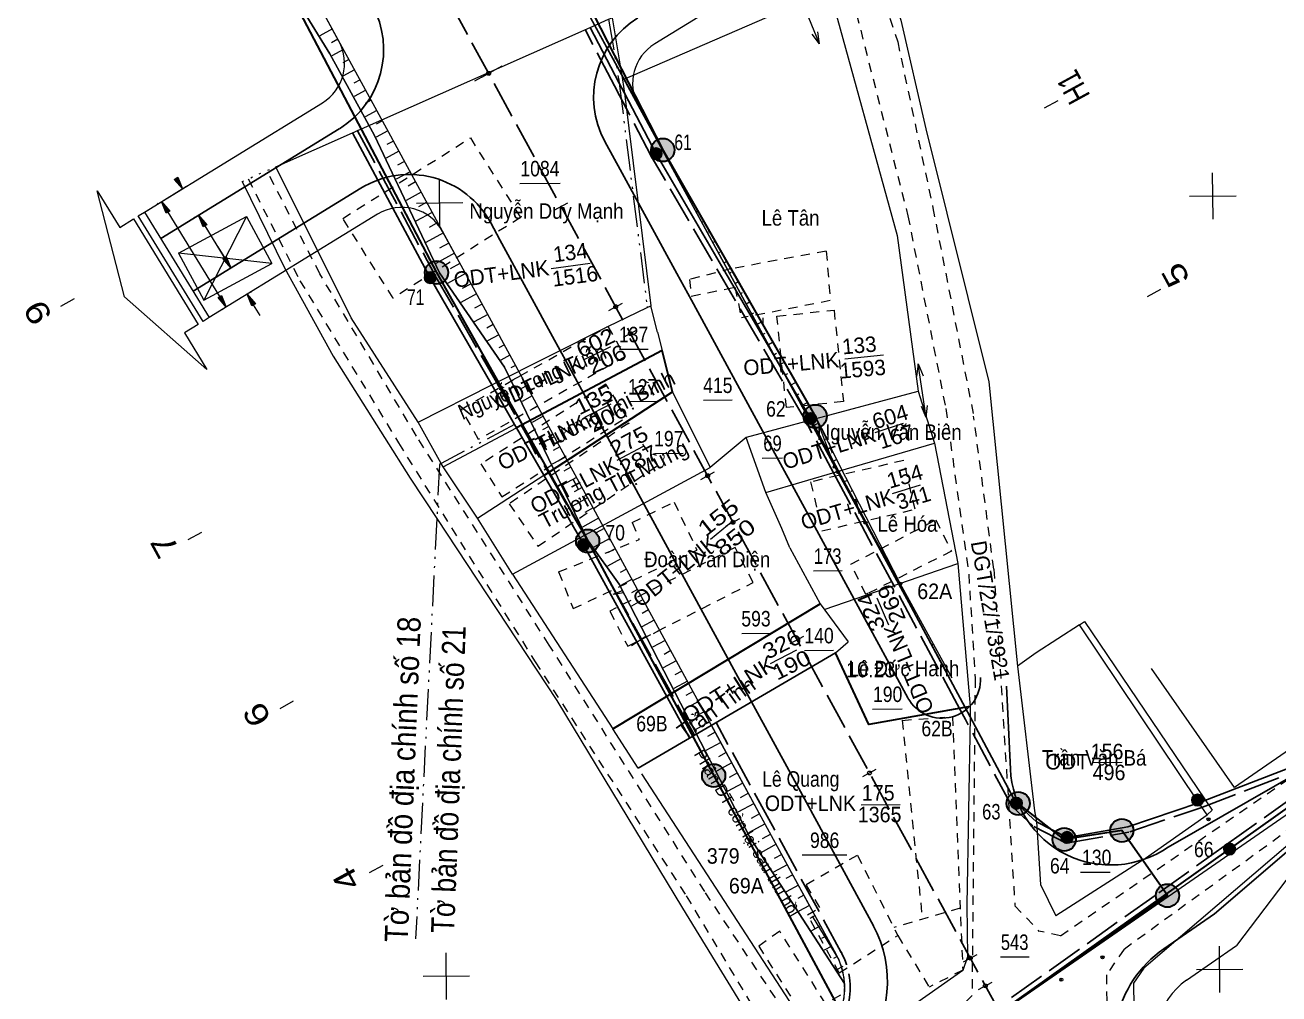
# Model space of a CAD drawing. Header units: metres. Extents: x 364960 to 552629, y 1839099 to 1839886.
# Drawn here: x 551507.6 to 551669.7, y 1839197.1 to 1839322.3 of the extents above; entities that cross this region are included whole.
import ezdxf
from ezdxf.enums import TextEntityAlignment as Align

# ---------------------------------------------------------------- set-up
doc = ezdxf.new("R2010")
doc.units = ezdxf.units.M
doc.header["$LTSCALE"] = 0.8
doc.header["$PDMODE"] = 32
doc.header["$PDSIZE"] = 0.4
for name, pattern in [('DASH_DOUBLE_DOT', [9.2, 5, -1.2, 0.3, -1.2, 0.3, -1.2]), ('DOTTED', [1.5, 0.3, -1.2]), ('LONG_DASHED', [7.5, 6, -1.5]), ('SHORT_DASHED', [2.7, 1.5, -1.2])]:
    doc.linetypes.add(name, pattern=pattern)
for name, color, linetype, lineweight in [('1', 7, 'Continuous', 13), ('10', 7, 'Continuous', 13), ('13', 7, 'Continuous', 13), ('2', 7, 'Continuous', 13), ('21', 7, 'DASH_DOUBLE_DOT', 13), ('22', 7, 'SHORT_DASHED', 13), ('31', 7, 'Continuous', 13), ('32', 7, 'Continuous', 13), ('49', 7, 'Continuous', 25), ('5', 7, 'Continuous', 13), ('50', 7, 'LONG_DASHED', 25), ('51', 7, 'Continuous', 25), ('52', 7, 'Continuous', 13), ('63', 7, 'Continuous', 13)]:
    doc.layers.add(name, color=color, linetype=linetype, lineweight=lineweight)
doc.layers.add('15', color=7, linetype='Continuous')
doc.layers.add('54', color=7, linetype='Continuous')

msp = doc.modelspace()

# ---------------------------------------------------------------- hatches: boundary and pattern name
at = {"layer": '32'}
for points in [[(551591.51, 1839306.17, 1), (551588.51, 1839306.17, 1)], [(551527.29, 1839302.64), (551527.9, 1839301.14), (551526.83, 1839302.36)], [(551525.82, 1839297.99), (551525.21, 1839299.49), (551526.27, 1839298.27)], [(551530.6, 1839296.23), (551529.99, 1839297.73), (551531.06, 1839296.51)], [(551530.6, 1839296.23), (551529.99, 1839297.73), (551531.06, 1839296.51)], [(551533.57, 1839292.42), (551534.18, 1839290.92), (551533.11, 1839292.14)], [(551533.57, 1839292.42), (551534.18, 1839290.92), (551533.11, 1839292.14)], [(551562.26, 1839290.32, 1), (551559.26, 1839290.32, 1)], [(551532.97, 1839287.36), (551533.58, 1839285.86), (551532.52, 1839287.08)], [(551536.88, 1839286.01), (551536.27, 1839287.51), (551537.34, 1839286.28)], [(551611.22, 1839271.74, 1), (551608.22, 1839271.74, 1)], [(551581.8, 1839255.62, 1), (551578.8, 1839255.62, 1)], [(551598.09, 1839225.3, 1), (551595.09, 1839225.3, 1)], [(551637.47, 1839221.7, 1), (551634.47, 1839221.7, 1)], [(551650.87, 1839218.2, 1), (551647.87, 1839218.2, 1)], [(551643.41, 1839217.04, 1), (551640.41, 1839217.04, 1)], [(551656.76, 1839209.78, 1), (551653.76, 1839209.78, 1)]]:
    msp.add_hatch(color=256, dxfattribs=at).paths.add_polyline_path(points)
at = {"layer": '51'}
for points in [[(551589.8909, 1839305.6884, 1), (551588.3909, 1839305.6884, 1)], [(551560.688, 1839289.6669, 1), (551559.188, 1839289.6669, 1)], [(551609.8654, 1839271.4613, 1), (551608.3654, 1839271.4613, 1)], [(551580.5251, 1839255.1487, 1), (551579.0251, 1839255.1487, 1)], [(551636.4738, 1839221.7259, 1), (551634.9738, 1839221.7259, 1)], [(551659.9, 1839222.14, 1), (551658.4, 1839222.14, 1)], [(551643.03, 1839217.3, 1), (551641.53, 1839217.3, 1)], [(551664.04, 1839215.8, 1), (551662.54, 1839215.8, 1)]]:
    msp.add_hatch(color=256, dxfattribs=at).paths.add_polyline_path(points)

# ---------------------------------------------------------------- linework, layer by layer
at = {"layer": '1'}
msp.add_line((551608.05, 1839215.05), (551613.82, 1839215.05), dxfattribs=at)
msp.add_lwpolyline([(551612.47, 1839202.11), (551603.56, 1839218.47), (551596.3, 1839231.81)], dxfattribs=at)
msp.add_arc((551604.5348, 1839197.8586), 8.9999, 307.18339, 28.56796, dxfattribs=at)
at = {"layer": '10', "linetype": 'DOTTED'}
msp.add_line((551535.64, 1839302.1), (551539.97, 1839304.01), dxfattribs=at)
at = {"layer": '10'}
for p, q in [((551620.3, 1839295.12), (551623.02, 1839275)), ((551589.32, 1839282.64), (551589.92, 1839280.23)), ((551609.2, 1839271.29), (551623.02, 1839275)), ((551600.78, 1839269), (551596.13, 1839265.11)), ((551603.32, 1839261.91), (551600.78, 1839269)), ((551612.75, 1839264.66), (551625.16, 1839268.29)), ((551566.04, 1839258.56), (551561.62, 1839265.22)), ((551603.32, 1839261.91), (551612.75, 1839264.66)), ((551570.58, 1839251.32), (551566.04, 1839258.56)), ((551606.44, 1839254.74), (551610.37, 1839247.48)), ((551570.58, 1839251.32), (551583.55, 1839231.34)), ((551610.37, 1839247.48), (551613.96, 1839242.61)), ((551643.9, 1839244.8), (551644.52, 1839245.23)), ((551612.34, 1839241.18), (551613.96, 1839242.61)), ((551663.93, 1839223.76), (551653.19, 1839239.13)), ((551586.82, 1839226.27), (551583.55, 1839231.34)), ((551660.38, 1839220.23), (551661.03, 1839220.81)), ((551652, 1839214.34), (551660.38, 1839220.23)), ((551652, 1839214.34), (551640.84, 1839207.18))]:
    msp.add_line(p, q, dxfattribs=at)
at = {"layer": '10', "lineweight": 25}
msp.add_line((551650.13, 1839218.68), (551659.33, 1839221.79), dxfattribs=at)
at = {"layer": '10'}
for points in [[(551618.41, 1839329.8), (551620.79, 1839322.93), (551624.04, 1839308.89), (551632.18, 1839276.19), (551635.89, 1839239.46)], [(551584.82, 1839315.25), (551611.55, 1839326.87), (551620.3, 1839295.12)], [(551558.39, 1839270.99), (551549.72, 1839284.49), (551539.97, 1839304.01), (551549.89, 1839308.4), (551580.62, 1839321.99), (551583.01, 1839323.06), (551583.48, 1839323.27), (551584.82, 1839315.25)], [(551584.82, 1839315.25), (551585.04, 1839313.53), (551588.47, 1839286.04)], [(551535.64, 1839302.1), (551541.08, 1839290.92), (551547.38, 1839279.51), (551557.33, 1839263.76), (551560.79, 1839258.53), (551576.32, 1839234.99), (551592.57, 1839208.15), (551607.69, 1839183.47), (551573.69, 1839161.8)], [(551558.39, 1839270.99), (551567.9, 1839275.79), (551582.9, 1839283.37), (551588.01, 1839285.82), (551588.47, 1839286.04)], [(551561.62, 1839265.22), (551571.09, 1839270.24), (551589.92, 1839280.23)], [(551589.92, 1839280.23), (551591.26, 1839274.9), (551596.13, 1839265.11)], [(551566.04, 1839258.56), (551574.61, 1839264.12), (551591.26, 1839274.9)], [(551623.02, 1839275), (551625.16, 1839268.29), (551628.17, 1839252.73), (551629.77, 1839234.23)], [(551600.78, 1839269), (551600.84, 1839269.04), (551609.2, 1839271.29)], [(551561.62, 1839265.22), (551561.37, 1839265.66), (551558.39, 1839270.99)], [(551570.58, 1839251.32), (551579.27, 1839256.02), (551596.13, 1839265.11)], [(551606.44, 1839254.74), (551605.39, 1839257.26), (551603.32, 1839261.91)], [(551610.88, 1839246.75), (551620.54, 1839250.09), (551628.17, 1839252.73)], [(551659.33, 1839221.79), (551643.9, 1839244.8), (551638.3, 1839241.16), (551635.89, 1839239.46)], [(551629.77, 1839234.23), (551629.09, 1839234.11), (551616.64, 1839231.89), (551612.34, 1839241.18)], [(551635.89, 1839239.46), (551638.05, 1839220.75), (551638.24, 1839219.78), (551638.32, 1839219.34)], [(551685.98, 1839238.58), (551680.09, 1839234.9), (551663.93, 1839223.76)], [(551629.77, 1839234.23), (551629.74, 1839232.89), (551629.33, 1839208.58), (551629.39, 1839201.87), (551628.8, 1839200.11), (551611.69, 1839188.06), (551609.81, 1839190.94), (551587.29, 1839225.54)], [(551638.32, 1839219.34), (551638.84, 1839211.2), (551640.84, 1839207.18)], [(551675.93, 1839220.66), (551652.19, 1839200.4), (551650.87, 1839198.48), (551651.04, 1839186.24), (551661.67, 1839162.46)]]:
    msp.add_lwpolyline(points, dxfattribs=at)
at = {"layer": '13'}
for p, q in [((551575.58, 1839290.84), (551580.61, 1839291.55)), ((551579.85, 1839279.07), (551583.29, 1839280.75)), ((551613.53, 1839279.19), (551618.55, 1839279.68)), ((551579.94, 1839271.62), (551583.34, 1839273.37)), ((551617.47, 1839269.67), (551621.12, 1839270.84)), ((551584.12, 1839266.07), (551587.5, 1839267.89)), ((551619.7, 1839261.78), (551623.33, 1839262.88)), ((551596.16, 1839255.87), (551599.13, 1839258.27)), ((551619.22, 1839244.73), (551617.72, 1839248.25)), ((551603.94, 1839239.79), (551607.34, 1839241.55)), ((551645.57, 1839227.01), (551649.42, 1839227.04)), ((551615.68, 1839221.52), (551620.72, 1839221.56))]:
    msp.add_line(p, q, dxfattribs=at)
at = {"layer": '2'}
for p, q in [((551610.28, 1839319.88), (551607.61, 1839326.36)), ((551610.28, 1839319.88), (551610.07, 1839321.45)), ((551610.28, 1839319.88), (551609.32, 1839321.14)), ((551623.02, 1839278.51), (551622.83, 1839276.87)), ((551624.08, 1839271.59), (551623.02, 1839278.51)), ((551623.02, 1839278.51), (551623.69, 1839276.98)), ((551624.08, 1839271.59), (551623.44, 1839273.03)), ((551624.08, 1839271.59), (551624.25, 1839273.16))]:
    msp.add_line(p, q, dxfattribs=at)
at = {"layer": '21'}
msp.add_line((551570.85, 1839270.67), (551561.37, 1839265.66), dxfattribs=at)
for points in [[(551583.01, 1839323.06), (551584.32, 1839315.18), (551584.37, 1839314.81)], [(551584.37, 1839314.81), (551587.98, 1839285.95), (551588.01, 1839285.82)], [(551561.37, 1839265.66), (551561.13, 1839265.53), (551560.79, 1839258.53), (551558.05, 1839204.19)]]:
    msp.add_lwpolyline(points, dxfattribs=at)
at = {"layer": '22'}
for p, q in [((551611.15, 1839293.09), (551611.67, 1839286.7)), ((551611.67, 1839286.7), (551600.17, 1839284.45)), ((551632.81, 1839251.98), (551630.2, 1839271.78)), ((551586.07, 1839258.02), (551591.45, 1839260.65)), ((551591.47, 1839260.66), (551594.43, 1839254.45)), ((551586.07, 1839258.02), (551586.94, 1839255.8)), ((551576.54, 1839251.63), (551586.94, 1839255.8)), ((551578.41, 1839246.88), (551594.43, 1839254.45)), ((551576.54, 1839251.63), (551578.41, 1839246.88)), ((551632.81, 1839251.98), (551635.54, 1839208.51)), ((551629.57, 1839251.34), (551630.39, 1839237.86)), ((551620.96, 1839232.47), (551623.57, 1839206.72)), ((551620.97, 1839232.44), (551627.47, 1839232.92)), ((551641.45, 1839204.6), (551672.44, 1839225.89)), ((551649.65, 1839202.88), (551675.74, 1839221.81)), ((551628.47, 1839208.14), (551619.89, 1839205.66)), ((551635.54, 1839208.48), (551638.65, 1839205.16)), ((551612.83, 1839199.79), (551620.4, 1839204.64)), ((551620.4, 1839204.64), (551624.47, 1839197.91)), ((551641.45, 1839204.6), (551638.64, 1839205.2))]:
    msp.add_line(p, q, dxfattribs=at)
for points in [[(551614, 1839327.92), (551621.7, 1839297.67), (551626.6, 1839272.74), (551629.57, 1839251.38)], [(551617.39, 1839329.36), (551620.38, 1839320.13), (551624.93, 1839298.71), (551630.2, 1839271.78)], [(551575.33, 1839242.16), (551558.16, 1839269.16), (551545.68, 1839290.15), (551538.81, 1839303.49)], [(551536.4, 1839302.43), (551543.1, 1839289.27), (551555.83, 1839268.31), (551573.51, 1839240.01)], [(551611.15, 1839293.09), (551598.94, 1839290.83), (551593.46, 1839289.44), (551593.69, 1839287.29), (551599.34, 1839288.42), (551600.17, 1839284.45)], [(551630.39, 1839237.86), (551629.99, 1839196.86), (551625.97, 1839192.68), (551615.44, 1839185.7), (551611.74, 1839185.78), (551595.43, 1839210.31), (551575.33, 1839242.16)], [(551573.51, 1839240.01), (551593.04, 1839209.75), (551608.8, 1839183.57), (551574.3, 1839161.31)], [(551627.46, 1839232.95), (551628.8, 1839200.15), (551624.46, 1839197.95)], [(551612.83, 1839199.79), (551608.72, 1839207.31), (551610.33, 1839208.26), (551608.55, 1839211.21), (551615.17, 1839215.01), (551620.4, 1839204.64)], [(551612.97, 1839196.9), (551611.06, 1839195.82), (551605.14, 1839205.17), (551602.41, 1839203.26)], [(551602.41, 1839203.26), (551609.85, 1839191.51), (551614.56, 1839194.31)], [(551649.65, 1839202.88), (551647.36, 1839199.54), (551647.54, 1839185.47), (551658.47, 1839161.03)]]:
    msp.add_lwpolyline(points, dxfattribs=at)
for points in [[(551565.13, 1839307.73), (551571.63, 1839297.45), (551555.14, 1839287.03), (551548.64, 1839297.31)], [(551612.15, 1839285.47), (551613.38, 1839273.64), (551605.99, 1839272.87), (551604.76, 1839284.7)], [(551566.2, 1839268.74), (551563.98, 1839272.67), (551582.9, 1839283.37), (551585.13, 1839279.44)], [(551566.5, 1839265.59), (551569.21, 1839261.35), (551585.36, 1839271.67), (551582.66, 1839275.9)], [(551570.16, 1839260.44), (551573.86, 1839254.95), (551589.31, 1839265.37), (551585.6, 1839270.86)], [(551622.62, 1839259.72), (551621.16, 1839266.02), (551609.12, 1839263.25), (551610.58, 1839256.94)], [(551614.34, 1839252.63), (551625.31, 1839258.34), (551627.32, 1839254.31), (551616.28, 1839248.7)], [(551599.37, 1839254.79), (551583.16, 1839246.56), (551585.47, 1839242.01), (551601.68, 1839250.25)]]:
    msp.add_lwpolyline(points, close=True, dxfattribs=at)
at = {"layer": '31'}
msp.add_line((551644.52, 1839245.23), (551661.03, 1839220.81), dxfattribs=at)
msp.add_lwpolyline([(551660.38, 1839220.23), (551659.33, 1839221.79), (551643.9, 1839244.8)], dxfattribs=at)
at = {"layer": '32', "linetype": 'LONG_DASHED', "lineweight": 25}
msp.add_line((551633.63, 1839194.61), (551542.78, 1839361.46), dxfattribs=at)
at = {"layer": '32'}
for p, q in [((551619.88, 1839338.88), (551588.97, 1839319.89)), ((551547.29, 1839321.81), (551545.65, 1839320.92)), ((551581.42, 1839321.86), (551581.44, 1839321.87)), ((551548.01, 1839320.49), (551547.18, 1839320.04)), ((551582.14, 1839320.55), (551582.09, 1839320.52)), ((551548.73, 1839319.17), (551547.21, 1839318.35)), ((551582.85, 1839319.23), (551582.88, 1839319.24)), ((551549.44, 1839317.86), (551548.64, 1839317.42)), ((551550.16, 1839316.54), (551548.65, 1839315.72)), ((551565.73, 1839315.12), (551569.25, 1839317.04)), ((551566.61, 1839315.6), (551568.37, 1839316.56)), ((551566.61, 1839315.6), (551568.37, 1839316.56)), ((551583.57, 1839317.91), (551583.53, 1839317.89)), ((551584.29, 1839316.59), (551584.31, 1839316.61)), ((551550.88, 1839315.22), (551550.08, 1839314.79)), ((551567.4, 1839316.03), (551567.58, 1839316.13)), ((551585.01, 1839315.28), (551584.97, 1839315.26)), ((551551.6, 1839313.9), (551550.1, 1839313.09)), ((551585.72, 1839313.96), (551585.75, 1839313.98)), ((551523.01, 1839298.14), (551546.01, 1839312.27)), ((551552.31, 1839312.59), (551551.52, 1839312.16)), ((551586.44, 1839312.64), (551586.41, 1839312.63)), ((551639.38, 1839311.6), (551641.14, 1839312.56)), ((551553.03, 1839311.27), (551551.54, 1839310.46)), ((551553.75, 1839309.95), (551552.96, 1839309.52)), ((551587.16, 1839311.33), (551587.19, 1839311.34)), ((551587.88, 1839310.01), (551587.85, 1839310)), ((551554.47, 1839308.63), (551552.97, 1839307.82)), ((551588.59, 1839308.69), (551588.63, 1839308.71)), ((551555.18, 1839307.32), (551554.35, 1839306.86)), ((551589.31, 1839307.37), (551589.29, 1839307.36)), ((551555.9, 1839306), (551554.25, 1839305.1)), ((551590.03, 1839306.06), (551590.07, 1839306.08)), ((551556.62, 1839304.68), (551555.71, 1839304.19)), ((551590.74, 1839304.74), (551590.76, 1839304.75)), ((551591.46, 1839303.42), (551591.53, 1839303.46)), ((551557.33, 1839303.36), (551555.53, 1839302.38)), ((551558.05, 1839302.05), (551557.07, 1839301.51)), ((551592.18, 1839302.1), (551592.26, 1839302.15)), ((551523.43, 1839298.4), (551528.45, 1839301.48)), ((551558.77, 1839300.73), (551556.81, 1839299.66)), ((551592.9, 1839300.79), (551592.99, 1839300.84)), ((551524.78, 1839299.23), (551524.65, 1839299.15)), ((551559.49, 1839299.41), (551558.43, 1839298.84)), ((551575.98, 1839298.4), (551577.74, 1839299.35)), ((551593.61, 1839299.47), (551593.75, 1839299.54)), ((551532.75, 1839287.22), (551526.05, 1839298.13)), ((551529.57, 1839297.47), (551529.44, 1839297.39)), ((551530.42, 1839297.99), (551530.54, 1839298.07)), ((551553.14, 1839297.87), (551531.38, 1839284.5)), ((551536.19, 1839297.58), (551539.46, 1839291.51)), ((551560.2, 1839298.1), (551558.1, 1839296.95)), ((551594.33, 1839298.15), (551594.46, 1839298.22)), ((551533.34, 1839292.28), (551530.83, 1839296.37)), ((551531.67, 1839295.01), (551530.83, 1839296.37)), ((551561.64, 1839295.46), (551559.38, 1839294.23)), ((551560.92, 1839296.78), (551559.79, 1839296.16)), ((551595.05, 1839296.83), (551595.24, 1839296.94)), ((551595.77, 1839295.52), (551595.92, 1839295.6)), ((551562.36, 1839294.14), (551561.14, 1839293.48)), ((551596.48, 1839294.2), (551596.74, 1839294.34)), ((551527.38, 1839292.83), (551530.66, 1839286.76)), ((551532.5, 1839293.64), (551533.34, 1839292.28)), ((551563.07, 1839292.83), (551560.66, 1839291.51)), ((551597.2, 1839292.88), (551597.39, 1839292.98)), ((551531.92, 1839289.53), (551534.73, 1839291.26)), ((551533.75, 1839290.65), (551533.63, 1839290.58)), ((551563.79, 1839291.51), (551562.52, 1839290.81)), ((551597.92, 1839291.57), (551598.25, 1839291.74)), ((551564.51, 1839290.19), (551562.19, 1839288.93)), ((551565.23, 1839288.87), (551564.09, 1839288.26)), ((551598.64, 1839290.25), (551598.86, 1839290.37)), ((551599.35, 1839288.93), (551599.75, 1839289.15)), ((551536.7, 1839287.77), (551536.83, 1839287.85)), ((551565.94, 1839287.56), (551563.91, 1839286.45)), ((551600.07, 1839287.61), (551600.33, 1839287.75)), ((551652.66, 1839287.21), (551654.42, 1839288.17)), ((551513.92, 1839286.91), (551512.16, 1839285.95)), ((551537.95, 1839284.78), (551537.11, 1839286.15)), ((551566.66, 1839286.24), (551565.67, 1839285.7)), ((551583.04, 1839285.42), (551584.8, 1839286.38)), ((551583.83, 1839285.85), (551584.01, 1839285.95)), ((551600.79, 1839286.3), (551601.24, 1839286.54)), ((551533.16, 1839285.59), (551533.03, 1839285.52)), ((551567.38, 1839284.92), (551565.62, 1839283.96)), ((551601.5, 1839284.98), (551601.78, 1839285.13)), ((551602.97, 1839283.69), (551602.98, 1839284.45)), ((551568.09, 1839283.6), (551567.24, 1839283.14)), ((551584.93, 1839281.96), (551586.69, 1839282.91)), ((551585.72, 1839282.39), (551585.9, 1839282.48)), ((551602.22, 1839283.66), (551602.72, 1839283.93)), ((551602.94, 1839282.34), (551603.24, 1839282.51)), ((551568.81, 1839282.29), (551567.34, 1839281.48)), ((551569.53, 1839280.97), (551568.82, 1839280.58)), ((551603.66, 1839281.03), (551604.2, 1839281.32)), ((551570.25, 1839279.65), (551569.05, 1839279)), ((551604.37, 1839279.71), (551604.7, 1839279.89)), ((551570.96, 1839278.33), (551570.36, 1839278.01)), ((551605.09, 1839278.39), (551605.68, 1839278.71)), ((551571.68, 1839277.02), (551570.5, 1839276.38)), ((551605.81, 1839277.07), (551606.16, 1839277.27)), ((551606.53, 1839275.76), (551607.17, 1839276.11)), ((551572.4, 1839275.7), (551571.73, 1839275.34)), ((551573.12, 1839274.38), (551571.81, 1839273.67)), ((551607.24, 1839274.44), (551607.62, 1839274.64)), ((551573.83, 1839273.07), (551573.1, 1839272.67)), ((551607.96, 1839273.12), (551608.65, 1839273.5)), ((551574.55, 1839271.75), (551573.11, 1839270.96)), ((551608.68, 1839271.8), (551609.08, 1839272.02)), ((551609.87, 1839271.52), (551609.95, 1839271.56)), ((551575.27, 1839270.43), (551574.47, 1839270)), ((551609.39, 1839270.49), (551610.01, 1839270.83)), ((551610.54, 1839270.18), (551610.47, 1839270.14)), ((551575.98, 1839269.11), (551574.41, 1839268.26)), ((551576.7, 1839267.8), (551575.84, 1839267.33)), ((551610.11, 1839269.17), (551610.38, 1839269.31)), ((551610.83, 1839267.85), (551611.1, 1839268)), ((551611.2, 1839268.83), (551611.02, 1839268.74)), ((551577.42, 1839266.48), (551575.71, 1839265.55)), ((551611.55, 1839266.54), (551611.63, 1839266.58)), ((551611.86, 1839267.48), (551611.67, 1839267.39)), ((551578.14, 1839265.16), (551577.21, 1839264.65)), ((551594.93, 1839263.59), (551596.69, 1839264.55)), ((551612.52, 1839266.14), (551612.1, 1839265.93)), ((551613.2, 1839264.8), (551612.92, 1839264.66)), ((551578.85, 1839263.84), (551577.01, 1839262.84)), ((551595.72, 1839264.02), (551595.9, 1839264.12)), ((551613.33, 1839263.25), (551613.27, 1839263.22)), ((551613.88, 1839263.46), (551613.48, 1839263.26)), ((551579.57, 1839262.53), (551578.57, 1839261.98)), ((551614.05, 1839261.93), (551614.07, 1839261.94)), ((551614.57, 1839262.13), (551614.34, 1839262.01)), ((551580.29, 1839261.21), (551578.32, 1839260.13)), ((551581.01, 1839259.89), (551579.94, 1839259.31)), ((551614.77, 1839260.62), (551614.74, 1839260.6)), ((551615.25, 1839260.79), (551614.94, 1839260.64)), ((551581.72, 1839258.57), (551579.62, 1839257.43)), ((551598.21, 1839257.57), (551599.97, 1839258.52)), ((551599, 1839258), (551599.18, 1839258.09)), ((551615.49, 1839259.3), (551615.52, 1839259.32)), ((551615.93, 1839259.46), (551615.76, 1839259.37)), ((551616.62, 1839258.12), (551616.41, 1839258.02)), ((551530.35, 1839256.73), (551528.59, 1839255.78)), ((551582.44, 1839257.26), (551581.31, 1839256.64)), ((551583.16, 1839255.94), (551581.09, 1839254.81)), ((551584.59, 1839253.3), (551582.85, 1839252.36)), ((551583.87, 1839254.62), (551582.88, 1839254.08)), ((551585.31, 1839251.99), (551584.48, 1839251.53)), ((551586.03, 1839250.67), (551584.58, 1839249.88)), ((551619.79, 1839251.39), (551619.87, 1839251.44)), ((551620.04, 1839251.45), (551620.01, 1839251.44)), ((551620.51, 1839250.08), (551620.6, 1839250.13)), ((551583.59, 1839248.75), (551584.8, 1839249.24)), ((551583.59, 1839248.75), (551584.94, 1839248.97)), ((551586.74, 1839249.35), (551585.96, 1839248.93)), ((551621.22, 1839248.76), (551621.32, 1839248.81)), ((551587.46, 1839248.04), (551585.95, 1839247.21)), ((551588.18, 1839246.72), (551587.36, 1839246.27)), ((551621.94, 1839247.44), (551622.04, 1839247.5)), ((551588.9, 1839245.4), (551587.32, 1839244.54)), ((551622.66, 1839246.13), (551622.76, 1839246.18)), ((551589.61, 1839244.08), (551588.77, 1839243.62)), ((551623.38, 1839244.81), (551623.48, 1839244.87)), ((551624.09, 1839243.49), (551624.19, 1839243.54)), ((551585.98, 1839242.11), (551587.84, 1839243.32)), ((551590.33, 1839242.77), (551588.7, 1839241.88)), ((551606.49, 1839242.36), (551608.25, 1839243.32)), ((551624.81, 1839242.17), (551624.92, 1839242.23)), ((551591.05, 1839241.45), (551590.17, 1839240.97)), ((551625.53, 1839240.86), (551625.63, 1839240.91)), ((551591.76, 1839240.13), (551590.07, 1839239.21)), ((551592.48, 1839238.81), (551591.57, 1839238.32)), ((551626.25, 1839239.54), (551626.37, 1839239.6)), ((551593.2, 1839237.5), (551591.44, 1839236.54)), ((551626.96, 1839238.22), (551627.07, 1839238.28)), ((551593.92, 1839236.18), (551592.98, 1839235.67)), ((551542.24, 1839234.9), (551540.48, 1839233.94)), ((551594.63, 1839234.86), (551592.81, 1839233.87)), ((551596.07, 1839232.23), (551594.19, 1839231.21)), ((551595.35, 1839233.54), (551594.38, 1839233.02)), ((551596.79, 1839230.91), (551595.79, 1839230.37)), ((551597.5, 1839229.59), (551595.58, 1839228.54)), ((551598.22, 1839228.28), (551597.2, 1839227.72)), ((551598.94, 1839226.96), (551596.96, 1839225.88)), ((551599.65, 1839225.64), (551598.61, 1839225.07)), ((551615.86, 1839225.16), (551617.61, 1839226.12)), ((551616.65, 1839225.59), (551616.82, 1839225.69)), ((551600.37, 1839224.32), (551598.34, 1839223.22)), ((551601.09, 1839223.01), (551600.02, 1839222.42)), ((551633.63, 1839194.61), (551674.72, 1839223.1)), ((551601.81, 1839221.69), (551599.72, 1839220.55)), ((551602.52, 1839220.37), (551601.42, 1839219.77)), ((551676.83, 1839220.05), (551664.18, 1839203.32)), ((551603.24, 1839219.05), (551601.1, 1839217.89)), ((551603.96, 1839217.74), (551602.87, 1839217.14)), ((551604.68, 1839216.42), (551602.68, 1839215.33)), ((551605.39, 1839215.1), (551604.4, 1839214.56)), ((551553.8, 1839213.67), (551552.04, 1839212.72)), ((551606.11, 1839213.78), (551604.32, 1839212.81)), ((551606.83, 1839212.47), (551605.94, 1839211.98)), ((551607.55, 1839211.15), (551605.95, 1839210.28)), ((551608.26, 1839209.83), (551607.47, 1839209.4)), ((551608.98, 1839208.51), (551607.59, 1839207.76)), ((551609.7, 1839207.2), (551609.01, 1839206.82)), ((551609.31, 1839207.12), (551612.77, 1839201.5)), ((551610.41, 1839205.88), (551609.22, 1839205.23)), ((551611.13, 1839204.56), (551610.54, 1839204.24)), ((551611.85, 1839203.25), (551610.86, 1839202.71)), ((551657.71, 1839198.84), (551664.18, 1839203.32)), ((551612.57, 1839201.93), (551612.08, 1839201.66)), ((551628.89, 1839201.23), (551630.64, 1839202.18)), ((551629.68, 1839201.66), (551629.85, 1839201.75)), ((551646.8, 1839201.78), (551646.86, 1839201.81)), ((551613.28, 1839200.61), (551612.49, 1839200.18)), ((551630.84, 1839197.64), (551632.6, 1839198.59))]:
    msp.add_line(p, q, dxfattribs=at)
at = {"layer": '32', "lineweight": 25}
for p, q in [((551525.1, 1839294.73), (551548.19, 1839308.92)), ((551550.95, 1839301.22), (551529.29, 1839287.91)), ((551634.45, 1839236.87), (551634.96, 1839226.13)), ((551672.72, 1839225.98), (551655.35, 1839216.06)), ((551676.55, 1839220.46), (551661.33, 1839207.43)), ((551654.78, 1839202.89), (551661.33, 1839207.43))]:
    msp.add_line(p, q, dxfattribs=at)
at = {"layer": '32'}
for points in [[(551627.42, 1839237.89), (551620.72, 1839250.12), (551612.83, 1839265.52), (551609.79, 1839271.68), (551599.46, 1839289.87), (551597.46, 1839293.28), (551590.11, 1839306.09), (551580.7, 1839323.27), (551575.37, 1839334.04), (551568.78, 1839345.36), (551556.99, 1839366.95), (551556.1, 1839368.71), (551555.14, 1839370.46), (551554.19, 1839372.22), (551553.46, 1839374.09), (551552.51, 1839375.83), (551551.56, 1839377.58), (551551.55, 1839377.6), (551550.62, 1839379.32)], [(551548.14, 1839320.25), (551542.31, 1839330.95), (551530.55, 1839352.55), (551529.61, 1839354.28)], [(551612.26, 1839265.22), (551608.98, 1839271.24), (551598.98, 1839289.61), (551597.1, 1839293.08), (551590.03, 1839306.05), (551580.66, 1839323.25), (551574.92, 1839333.8)], [(551612.26, 1839265.22), (551609.79, 1839271.68), (551599.46, 1839289.87), (551597.46, 1839293.28), (551590.11, 1839306.09), (551580.7, 1839323.27), (551574.92, 1839333.8)], [(551613.52, 1839198.41), (551601.32, 1839217.25), (551592.3, 1839234.64), (551584.39, 1839250.04), (551580.36, 1839255.66), (551571.29, 1839274.53), (551569.56, 1839278.08), (551561.12, 1839290.3), (551552.75, 1839308.05), (551546.97, 1839318.58), (551540.13, 1839329.76)], [(551540.13, 1839329.76), (551546.97, 1839318.58), (551552.75, 1839308.05), (551561.12, 1839290.3), (551569.56, 1839278.08), (551571.29, 1839274.53), (551580.36, 1839255.66), (551584.39, 1839250.04), (551592.3, 1839234.64), (551601.32, 1839217.25), (551613.52, 1839198.41)], [(551612.46, 1839202.13), (551603.56, 1839218.47), (551594.19, 1839235.67), (551585.92, 1839250.87), (551582.64, 1839256.9), (551572.64, 1839275.26), (551570.75, 1839278.73), (551563.69, 1839291.7), (551554.32, 1839308.91), (551548.57, 1839319.45), (551542.31, 1839330.95)], [(551612.46, 1839202.13), (551603.56, 1839218.47), (551594.19, 1839235.67), (551585.92, 1839250.87), (551582.64, 1839256.9), (551572.64, 1839275.26), (551570.75, 1839278.73), (551563.69, 1839291.7), (551554.32, 1839308.91), (551548.57, 1839319.45), (551542.31, 1839330.95)], [(551586.84, 1839311.91), (551590.03, 1839306.05), (551597.1, 1839293.08), (551598.98, 1839289.61), (551608.98, 1839271.24), (551612.26, 1839265.22), (551620.54, 1839250.02), (551626.75, 1839238.61)], [(551612.47, 1839202.11), (551603.56, 1839218.47), (551594.19, 1839235.67), (551585.92, 1839250.87), (551582.64, 1839256.9), (551572.64, 1839275.26), (551570.75, 1839278.73), (551563.69, 1839291.7), (551561.55, 1839295.63)], [(551620.72, 1839250.12), (551612.26, 1839265.22), (551609.79, 1839271.68)], [(551620.72, 1839250.12), (551612.83, 1839265.52), (551609.79, 1839271.68)], [(551626.75, 1839238.61), (551620.54, 1839250.02), (551612.26, 1839265.22)], [(551627.42, 1839237.89), (551620.72, 1839250.12), (551612.26, 1839265.22)], [(551612.26, 1839265.22), (551620.54, 1839250.02), (551626.75, 1839238.61)], [(551612.44, 1839202.16), (551603.56, 1839218.47), (551594.19, 1839235.67), (551585.92, 1839250.87)]]:
    msp.add_lwpolyline(points, dxfattribs=at)
at = {"layer": '32', "lineweight": 35}
for points in [[(551519.74, 1839367.7), (551540.04, 1839329.79), (551560.76, 1839290.32), (551580.3, 1839255.62), (551612.88, 1839194.98), (551608.79, 1839189.9), (551615.29, 1839181.91), (551655.26, 1839209.78), (551649.37, 1839218.2), (551641.91, 1839217.04), (551635.97, 1839221.7)], [(551609.79, 1839271.68), (551590.11, 1839306.09), (551574.82, 1839336.01)]]:
    msp.add_lwpolyline(points, dxfattribs=at)
at = {"layer": '32', "lineweight": 25}
for points in [[(551621.71, 1839235.33), (551621.71, 1839235.33), (551615.27, 1839247.15), (551606.99, 1839262.35), (551603.71, 1839268.37), (551593.71, 1839286.74), (551591.83, 1839290.21), (551584.76, 1839303.18), (551582.53, 1839307.28)], [(551617.26, 1839205.86), (551608.83, 1839221.33), (551599.46, 1839238.54), (551591.19, 1839253.74), (551587.91, 1839259.77), (551577.91, 1839278.13), (551576.02, 1839281.6), (551568.95, 1839294.57), (551567.77, 1839296.74)]]:
    msp.add_lwpolyline(points, dxfattribs=at)
at = {"layer": '32'}
for points in [[(551527.29, 1839302.64), (551527.9, 1839301.14), (551526.83, 1839302.36)], [(551516.87, 1839300.9), (551519.79, 1839296.16), (551521.57, 1839297.25), (551529.95, 1839283.62), (551528.16, 1839282.53), (551531.08, 1839277.78), (551520.43, 1839287.17)], [(551525.82, 1839297.99), (551525.21, 1839299.49), (551526.27, 1839298.27)], [(551530.58, 1839284.01), (551522.2, 1839297.64), (551523.01, 1839298.14), (551531.38, 1839284.5)], [(551527.38, 1839292.83), (551536.19, 1839297.58), (551530.66, 1839286.76), (551539.46, 1839291.51)], [(551530.6, 1839296.23), (551529.99, 1839297.73), (551531.06, 1839296.51)], [(551530.6, 1839296.23), (551529.99, 1839297.73), (551531.06, 1839296.51)], [(551533.57, 1839292.42), (551534.18, 1839290.92), (551533.11, 1839292.14)], [(551533.57, 1839292.42), (551534.18, 1839290.92), (551533.11, 1839292.14)], [(551532.97, 1839287.36), (551533.58, 1839285.86), (551532.52, 1839287.08)], [(551536.88, 1839286.01), (551536.27, 1839287.51), (551537.34, 1839286.28)]]:
    msp.add_lwpolyline(points, close=True, dxfattribs=at)
for centre, radius in [((551567.491, 1839316.0791), 0.25), ((551583.9217, 1839285.9028), 0.25), ((551585.8106, 1839282.4338), 0.25), ((551595.8096, 1839264.0698), 0.25), ((551599.09, 1839258.0451), 0.25), ((551616.7354, 1839225.6381), 0.25), ((551629.7662, 1839201.7062), 0.25), ((551629.7662, 1839201.7062), 0.2), ((551631.722, 1839198.1142), 0.25)]:
    msp.add_circle(centre, radius, dxfattribs=at)
at = {"layer": '32', "lineweight": 35}
for centre in [(551590.01, 1839306.17), (551560.76, 1839290.32), (551609.72, 1839271.74), (551580.3, 1839255.62), (551596.59, 1839225.3), (551635.97, 1839221.7), (551649.37, 1839218.2), (551641.91, 1839217.04), (551655.26, 1839209.78)]:
    msp.add_circle(centre, 1.5, dxfattribs=at)
at = {"layer": '32', "lineweight": 25}
for centre, radius, start, end in [((551541.9126, 1839319.1415), 11.9998, 301.56798, 28.56798), ((551593.0693, 1839313.0166), 11.9998, 121.56798, 208.56798), ((551557.2359, 1839290.9993), 11.9998, 28.56798, 121.56798), ((551626.0984, 1839237.7183), 4.9999, 208.56796, 2.9634), ((551647.9413, 1839226.742), 12.9998, 182.69415, 304.73861), ((551604.0535, 1839198.7421), 14.9998, 320.30762, 28.56796), ((551663.3301, 1839190.5631), 14.9998, 124.73861, 209.04689)]:
    msp.add_arc(centre, radius, start, end, dxfattribs=at)
at = {"layer": '32'}
for centre, radius, start, end in [((551542.8703, 1839317.3826), 5.9999, 301.56798, 28.56798), ((551592.1116, 1839314.7755), 5.9999, 121.56798, 208.56798), ((551556.2782, 1839292.7582), 5.9999, 28.56798, 121.56798), ((551604.5344, 1839197.8587), 8.9999, 304.73971, 28.56796), ((551662.8422, 1839191.4416), 8.9999, 124.73861, 209.04689)]:
    msp.add_arc(centre, radius, start, end, dxfattribs=at)
for p in [(551612.26, 1839265.22), (551612.62, 1839264.57), (551616.2, 1839257.98), (551620.72, 1839250.12), (551660.57, 1839219.65), (551646.86, 1839201.81), (551641.53, 1839198.91)]:
    msp.add_point(p, dxfattribs=at)
at = {"layer": '49'}
for p, q in [((551601.56, 1839284.41), (551597.61, 1839291.18)), ((551635.72, 1839221.72), (551629.74, 1839232.89)), ((551659.33, 1839221.79), (551672.14, 1839226.73)), ((551635.72, 1839221.72), (551638.32, 1839219.34)), ((551638.32, 1839219.34), (551642.28, 1839217.3)), ((551642.28, 1839217.3), (551650.13, 1839218.68))]:
    msp.add_line(p, q, dxfattribs=at)
at = {"layer": '49', "lineweight": 35}
msp.add_line((551615.39, 1839181.76), (551674.15, 1839223.52), dxfattribs=at)
at = {"layer": '49', "linetype": 'LONG_DASHED'}
msp.add_line((551662.88, 1839216.37), (551673.2, 1839223.71), dxfattribs=at)
at = {"layer": '49'}
for points in [[(551585.04, 1839313.53), (551584.37, 1839314.81), (551580.62, 1839321.99)], [(551597.61, 1839291.18), (551589.14, 1839305.68), (551585.04, 1839313.53)], [(551549.89, 1839308.4), (551559.93, 1839289.66), (551567.9, 1839275.79)], [(551609.2, 1839271.29), (551609.11, 1839271.46), (551601.55, 1839284.41)], [(551567.9, 1839275.79), (551570.85, 1839270.67), (551571.09, 1839270.24), (551574.61, 1839264.12), (551579.27, 1839256.02)], [(551629.74, 1839232.89), (551629.09, 1839234.11), (551620.54, 1839250.09), (551612.75, 1839264.66), (551609.2, 1839271.29)], [(551579.27, 1839256.02), (551579.77, 1839255.14), (551593.47, 1839230.16)]]:
    msp.add_lwpolyline(points, dxfattribs=at)
at = {"layer": '5'}
for p, q in [((551571.52, 1839301.85), (551576.74, 1839301.9)), ((551589.32, 1839282.64), (551588.47, 1839286.04)), ((551584.4, 1839280.4), (551588.11, 1839280.43)), ((551585.56, 1839273.65), (551589.27, 1839273.68)), ((551595.27, 1839273.84), (551598.98, 1839273.88)), ((551588.95, 1839266.94), (551592.66, 1839266.97)), ((551602.87, 1839266.34), (551605.51, 1839266.37)), ((551609.49, 1839251.76), (551613.2, 1839251.8)), ((551600.21, 1839243.67), (551603.91, 1839243.7)), ((551608.35, 1839241.48), (551612.07, 1839241.51)), ((551617.13, 1839233.9), (551620.96, 1839233.93)), ((551644.01, 1839212.81), (551647.87, 1839212.81)), ((551644.01, 1839212.81), (551647.87, 1839212.81)), ((551633.66, 1839201.85), (551637.37, 1839201.88))]:
    msp.add_line(p, q, dxfattribs=at)
at = {"layer": '5', "lineweight": 35}
for p, q in [((551589.92, 1839280.23), (551571.09, 1839270.25)), ((551583.55, 1839231.34), (551610.37, 1839247.48))]:
    msp.add_line(p, q, dxfattribs=at)
at = {"layer": '5', "lineweight": 25}
msp.add_line((551586.82, 1839226.27), (551612.34, 1839241.18), dxfattribs=at)
at = {"layer": '5', "lineweight": 35}
for points in [[(551574.61, 1839264.11), (551591.26, 1839274.9), (551589.92, 1839280.23)], [(551629.77, 1839234.23), (551616.64, 1839231.89), (551612.34, 1839241.18)]]:
    msp.add_lwpolyline(points, dxfattribs=at)
at = {"layer": '50'}
for p, q in [((551583.75, 1839314.48), (551580, 1839321.67)), ((551568.51, 1839276.14), (551571.45, 1839271.02)), ((551571.7, 1839270.59), (551575.22, 1839264.46)), ((551612.13, 1839264.33), (551608.58, 1839270.96)), ((551575.22, 1839264.46), (551579.88, 1839256.36)), ((551619.93, 1839249.77), (551612.13, 1839264.33)), ((551628.48, 1839233.78), (551619.93, 1839249.77)), ((551629.13, 1839232.56), (551628.48, 1839233.78)), ((551635.17, 1839221.26), (551629.13, 1839232.56)), ((551659.58, 1839221.14), (551671.85, 1839225.87)), ((551635.25, 1839221.2), (551637.85, 1839218.82)), ((551650.38, 1839218.03), (551659.58, 1839221.14)), ((551638, 1839218.72), (551642.17, 1839216.57)), ((551642.17, 1839216.57), (551650.25, 1839217.99)), ((551654.13, 1839210.13), (551662.88, 1839216.37))]:
    msp.add_line(p, q, dxfattribs=at)
for points in [[(551608.58, 1839270.95), (551608.5, 1839271.11), (551588.52, 1839305.35), (551584.42, 1839313.2), (551583.75, 1839314.48)], [(551550.51, 1839308.73), (551560.55, 1839290), (551568.51, 1839276.14)], [(551579.88, 1839256.36), (551580.38, 1839255.49), (551594.09, 1839230.51)], [(551613.08, 1839202.44), (551604.18, 1839218.8), (551596.9, 1839232.16)], [(551610.36, 1839190.1), (551609.73, 1839189.7), (551615.51, 1839182.71), (551654.13, 1839210.13)]]:
    msp.add_lwpolyline(points, dxfattribs=at)
msp.add_arc((551604.5394, 1839197.8576), 9.6999, 306.87264, 28.56796, dxfattribs=at)
at = {"layer": '51'}
for centre in [(551589.1409, 1839305.6884), (551559.938, 1839289.6669), (551609.1154, 1839271.4613), (551579.7751, 1839255.1487), (551635.7238, 1839221.7259), (551659.15, 1839222.14), (551642.28, 1839217.3), (551663.29, 1839215.8)]:
    msp.add_circle(centre, 0.75, dxfattribs=at)
at = {"layer": '52'}
msp.add_line((551549.89, 1839308.4), (551580.62, 1839321.99), dxfattribs=at)
at = {"layer": '63'}
for p, q in [((551561.18, 1839296.34), (551561.13, 1839302.34)), ((551661.15, 1839297.22), (551661.1, 1839303.21)), ((551658.13, 1839300.19), (551664.13, 1839300.24)), ((551558.16, 1839299.31), (551564.16, 1839299.37)), ((551662.03, 1839197.25), (551661.97, 1839203.24)), ((551562.06, 1839196.37), (551562.01, 1839202.37)), ((551659, 1839200.22), (551665, 1839200.27)), ((551559.03, 1839199.35), (551565.03, 1839199.4))]:
    msp.add_line(p, q, dxfattribs=at)

# ---------------------------------------------------------------- texts
at = {"layer": '13'}
for s, rotation, p in [('134', 7.561, (551578.1834, 1839291.9338)), ('ODT+LNK ', 7.561, (551569.6484, 1839289.2253)), ('1516', 7.561, (551578.7884, 1839288.8787)), ('133', 5.01, (551615.4977, 1839279.9318)), ('ODT+LNK ', 25.533, (551574.729, 1839275.3686)), ('ODT+LNK ', 5.01, (551607.0727, 1839277.5669)), ('1593', 5.01, (551615.9577, 1839276.8666)), ('ODT+LNK ', 26.711, (551575.1755, 1839267.6321)), ('ODT+LNK ', 17.345, (551612.1419, 1839266.7851)), ('ODT+LNK ', 27.834, (551579.3681, 1839262.1222)), ('ODT+LNK ', 16.353, (551614.5184, 1839258.8711)), ('341', 16.353, (551622.7084, 1839260.2545)), ('DGT/22/1/3921', 279.773, (551631.3724, 1839246.4597)), ('ODT+LNK ', 112.552, (551622.5939, 1839239.9015))]:
    msp.add_text(s, height=2, rotation=rotation, dxfattribs=at).set_placement(p, align=Align.CENTER)
for s, height, rotation, width, p in [('602', 1.999, 25.533, 1.15, (551581.7391, 1839280.353)), ('206', 2, 25.533, 1.15, (551583.209, 1839278.233)), ('135', 2, 26.711, 1.15, (551581.5205, 1839272.9977)), ('206', 2, 26.711, 1.15, (551583.3355, 1839270.7501)), ('604', 2, 17.345, 1.05, (551619.7069, 1839270.7374)), ('275', 2, 27.834, 1.15, (551586.0931, 1839267.6366)), ('167', 2, 17.345, 1.05, (551620.4769, 1839268.1705)), ('287', 2, 27.834, 1.15, (551587.3531, 1839265.1966)), ('154', 2, 16.353, 1.05, (551621.5734, 1839263.023)), ('155', 2, 38.505, 1.3, (551597.7924, 1839257.882)), ('850', 2, 38.505, 1.3, (551599.9624, 1839255.3158)), ('ODT+LNK ', 2, 38.505, 1.05, (551592.5324, 1839251.2156)), ('324', 2, 112.552, 1.15, (551617.8593, 1839246.8415)), ('269', 2, 112.552, 1.15, (551620.4952, 1839247.9015)), ('326', 2, 26.94, 1.15, (551605.852, 1839241.4151)), ('ODT+LNK', 2, 32.149, 1.1, (551599.0329, 1839235.5553)), ('190', 2, 26.94, 1.15, (551607.087, 1839238.7127))]:
    msp.add_text(s, height=height, rotation=rotation, dxfattribs=dict(at, width=width)).set_placement(p, align=Align.CENTER)
at = {"layer": '13', "width": 0.95}
for s, p in [('156', (551647.45, 1839227.41)), ('496', (551647.71, 1839224.71)), ('175', (551617.865, 1839222.07)), ('ODT+LNK ', (551609.45, 1839220.72)), ('1365', (551618.045, 1839219.26)), ('379', (551597.825, 1839213.91))]:
    msp.add_text(s, height=2, dxfattribs=at).set_placement(p, align=Align.CENTER)
at = {"layer": '13'}
msp.add_text('ODT', height=2, dxfattribs=at).set_placement((551642.275, 1839226.09), align=Align.CENTER)
at = {"layer": '15'}
for s, width, p in [('Nguyễn Duy Mạnh', 0.9, (551574.97, 1839297.27)), ('Lê Tân', 0.9, (551606.53, 1839296.39)), ('Nguyễn Văn Biên', 0.9, (551619.29, 1839268.7)), ('Lê Hóa', 0.9, (551621.65, 1839256.82)), ('Đoàn Văn Diện', 0.9, (551595.75, 1839252.24)), ('Lê Đức Hanh', 0.9, (551621.195, 1839238.14)), ('Trần Văn Bá', 0.9, (551645.775, 1839226.59)), ('Lê Quang', 0.85, (551607.85, 1839223.86))]:
    msp.add_text(s, height=2, dxfattribs=dict(at, width=width)).set_placement(p, align=Align.CENTER)
at = {"layer": '15', "width": 0.9}
msp.add_text('Nguyễn Long Tuấn', height=2, rotation=23.271, dxfattribs=at).set_placement((551573.5049, 1839275.2795), align=Align.CENTER)
at = {"layer": '15'}
for s, rotation, p in [('Trương Thị Bình', 27.085, (551583.0447, 1839271.5002)), ('Trương Thị Mừng', 27.639, (551584.1211, 1839262.0712)), ('Trần Tính', 35.525, (551597.504, 1839233.2212))]:
    msp.add_text(s, height=2, rotation=rotation, dxfattribs=at).set_placement(p, align=Align.CENTER)
at = {"layer": '2'}
msp.add_text('Phần DT còn lại sau thu hồi', height=1.5, rotation=300.536, dxfattribs=at).set_placement((551600.2429, 1839217.4861), align=Align.CENTER)
at = {"layer": '21'}
for s, rotation, width, p in [('Tờ bản đồ địa chính số 18', 87.676, 0.9, (551557.8843, 1839224.7392)), ('Tờ bản đồ địa chính số 21', 87.813, 0.85, (551563.7913, 1839224.7528))]:
    msp.add_text(s, height=3, rotation=rotation, dxfattribs=dict(at, width=width)).set_placement(p, align=Align.CENTER)
at = {"layer": '32'}
for s, width, p in [('H1', 0.8, (551645.35, 1839313.2)), ('5', 1.25, (551658.26, 1839289.49)), ('9', 1.25, (551511.17, 1839284.64)), ('7', 1.25, (551527.59, 1839254.48)), ('6', 1.25, (551539.49, 1839232.63)), ('4', 1.25, (551551.06, 1839211.37))]:
    msp.add_text(s, height=3, rotation=118.568, dxfattribs=dict(at, width=width)).set_placement(p)
at = {"layer": '5'}
for s, width, p in [('1084', 0.85, (551574.125, 1839302.76)), ('137', 0.85, (551586.23, 1839281.31)), ('127', 0.85, (551587.39, 1839274.56)), ('415', 0.85, (551597.125, 1839274.75)), ('197', 0.85, (551590.79, 1839267.85)), ('69', 0.8, (551604.195, 1839267.25)), ('173', 0.8, (551611.325, 1839252.67)), ('593', 0.85, (551602.06, 1839244.58)), ('140', 0.85, (551610.215, 1839242.39)), ('10.23', 0.95, (551616.905, 1839238)), ('190', 0.85, (551619.085, 1839234.81)), ('986', 0.85, (551610.94, 1839215.94)), ('130', 0.85, (551646.115, 1839213.72)), ('130', 0.85, (551646.115, 1839213.72)), ('543', 0.8, (551635.505, 1839202.76))]:
    msp.add_text(s, height=2, dxfattribs=dict(at, width=width)).set_placement(p, align=Align.CENTER)
at = {"layer": '54'}
for s, width, p in [('61', 0.75, (551591.51, 1839306.16)), ('71', 0.75, (551556.94, 1839286.14)), ('62', 0.85, (551603.37, 1839271.7)), ('70', 0.85, (551582.59, 1839255.7)), ('62A', 0.95, (551622.91, 1839248.12)), ('69B', 0.85, (551586.58, 1839231.01)), ('62B', 0.85, (551623.45, 1839230.38)), ('63', 0.8, (551631.3, 1839219.63)), ('66', 0.85, (551658.69, 1839214.75)), ('64', 0.85, (551640.07, 1839212.64)), ('69A', 0.95, (551598.56, 1839210.06))]:
    msp.add_text(s, height=2, dxfattribs=dict(at, width=width)).set_placement(p)

doc.saveas('drawing.dxf')
